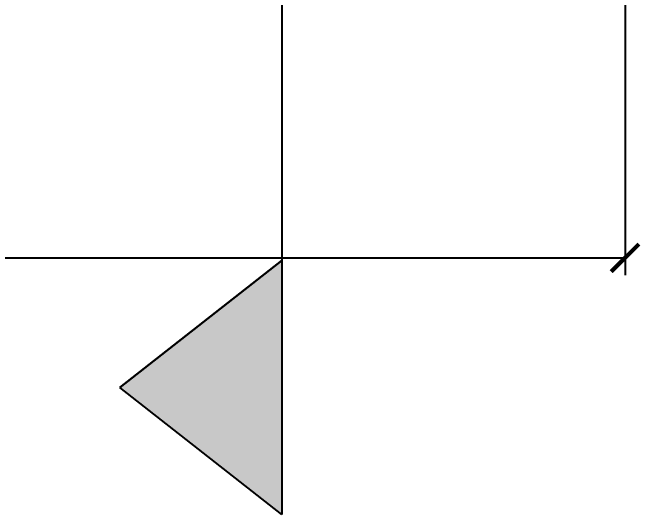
# Model space of a CAD drawing. Header units: inches. Extents: x -24938 to -15053, y -9405 to -790.
# Drawn here: x -21187 to -20643, y -5317 to -4882 of the extents above; entities that cross this region are included whole.
import ezdxf

# ---------------------------------------------------------------- set-up
doc = ezdxf.new("R2010")
doc.units = ezdxf.units.IN
doc.layers.add('dimension', color=10, linetype='Continuous')
doc.styles.get("Standard").update_dxf_attribs({"font": 'arial.ttf', "height": 36})
doc.dimstyles.new('ISO-25', dxfattribs={"dimscale": 12, "dimtxt": 2.5, "dimasz": 2, "dimexe": 1.25, "dimexo": 0.625, "dimtad": 1, "dimdec": 0, "dimlunit": 4, "dimtxsty": 'Standard', "dimblk": 'ARCHTICK', "dimcen": 2.5, "dimadec": 0, "dimazin": 0, "dimtfac": 1, "dimtdec": 0, "dimtmove": 0, "dimatfit": 3, "dimldrblk": 'ARCHTICK', "dimfxl": 1, "dimarcsym": 0})

# ---------------------------------------------------------------- blocks, each defined once
blk = doc.blocks.new('_ArchTick')
at = {"color": 0, "linetype": 'ByBlock', "const_width": 0.15}
blk.add_lwpolyline([(-0.5, -0.5), (0.5, 0.5)], dxfattribs=at)
blk = doc.blocks.new('*D35')
at = {"layer": 'Defpoints', "color": 0, "transparency": 16777216}
for p in [(-24311.82, -4627.81), (-20656.67, -4627.81), (-20656.67, -5094.61)]:
    blk.add_point(p, dxfattribs=at)
at = {"layer": 'dimension', "color": 0, "lineweight": -2, "transparency": 16777216}
for p, q in [((-24311.82, -4635.31), (-24311.82, -5109.61)), ((-20656.67, -4635.31), (-20656.67, -5109.61)), ((-24311.82, -5094.61), (-20656.67, -5094.61))]:
    blk.add_line(p, q, dxfattribs=at)
at = {"layer": 'dimension', "color": 0, "lineweight": -2, "transparency": 16777216, "xscale": 24, "yscale": 24, "zscale": 24, "rotation": 180}
blk.add_blockref('_ArchTick', (-24311.82, -5094.61), dxfattribs=at)
at = {"layer": 'dimension', "color": 0, "lineweight": -2, "transparency": 16777216, "xscale": 24, "yscale": 24, "zscale": 24}
blk.add_blockref('_ArchTick', (-20656.67, -5094.61), dxfattribs=at)
at = {"layer": 'dimension', "color": 0, "transparency": 16777216, "insert": (-22484.24, -5068.72), "char_height": 36, "attachment_point": 5}
blk.add_mtext('304\'-7"', dxfattribs=at)

msp = doc.modelspace()

# ---------------------------------------------------------------- hatches: boundary and pattern name
at = {"layer": 'Defpoints'}
h = msp.add_hatch(dxfattribs=at)
h.set_pattern_fill('ANGLE', color=256)
h.set_pattern_definition([(0, (0, 0), (0, 6.985), [5.08, -1.905]), (90, (0, 0), (-6.985, 4e-16), [5.08, -1.905])])
h.paths.add_polyline_path([(-20954.11, -947.13), (-21094.39, -1057.19), (-20954.11, -1167.24)])
h.paths.add_polyline_path([(-20954.11, -5096.94), (-21094.39, -5207), (-20954.11, -5317.05)])

# ---------------------------------------------------------------- linework, layer by layer
for p, q in [((-20954.11, -1287.17), (-20954.11, -5317.05)), ((-21094.39, -5207), (-20954.11, -5096.94)), ((-20954.11, -5096.94), (-21094.39, -5207)), ((-20954.11, -5317.05), (-21094.39, -5207)), ((-20954.11, -5317.05), (-20954.11, -5317.05))]:
    msp.add_line(p, q, dxfattribs=at)

# ---------------------------------------------------------------- dimensions: what is measured, and where the dimension line sits
at = {"layer": 'dimension'}
dim = msp.add_linear_dim(base=(-20656.67, -5094.61), p1=(-24311.82, -4627.81), p2=(-20656.67, -4627.81), dimstyle='ISO-25', dxfattribs=at)
dim.commit()
dim.dimension.update_dxf_attribs({"geometry": '*D35', "text_midpoint": (-22484.24, -5068.72)})

doc.saveas('drawing.dxf')
